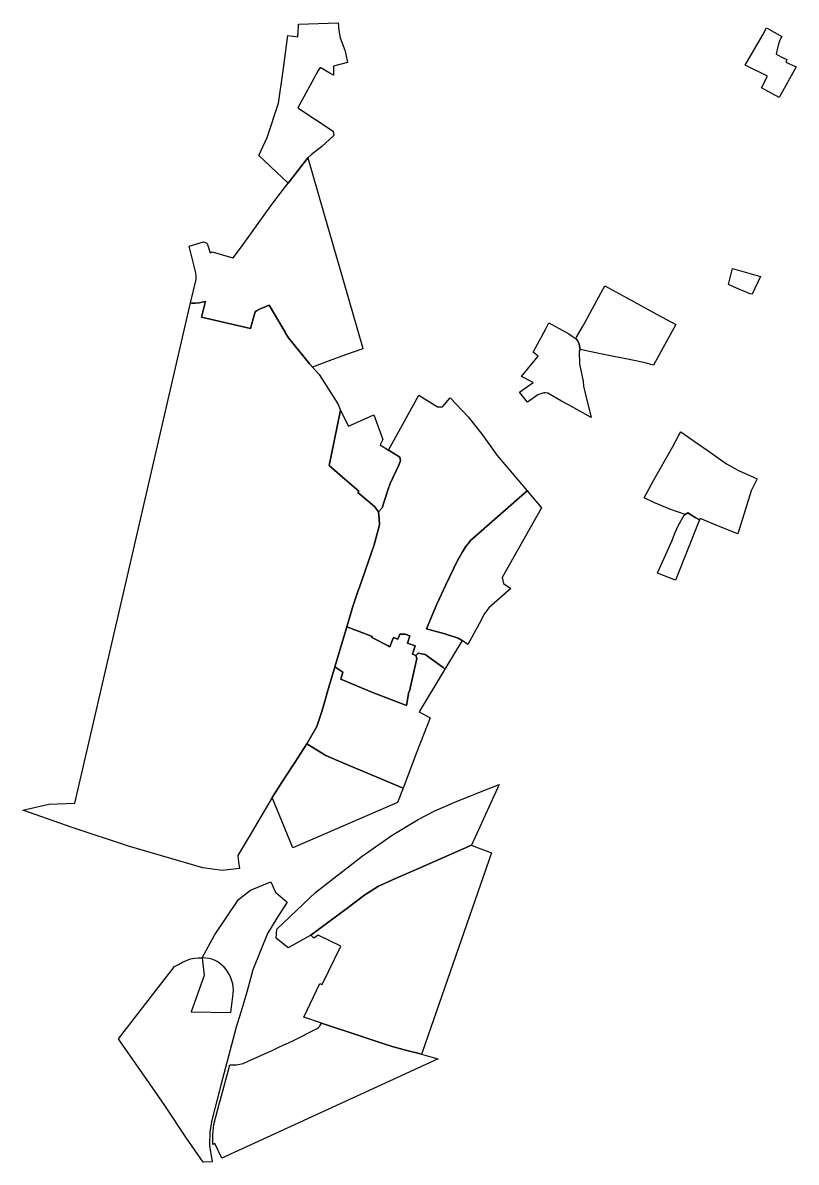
# Model space of a CAD drawing. Header units: inches. Extents: x 280195 to 293923, y 9098893 to 9120289.
# Drawn here: x 285892 to 287702, y 9107324 to 9109989 of the extents above; entities that cross this region are included whole.
import ezdxf

# ---------------------------------------------------------------- set-up
doc = ezdxf.new("R2010")
doc.units = ezdxf.units.IN
doc.header["$MEASUREMENT"] = 0
doc.layers.add('CIS', color=7, linetype='Continuous')

msp = doc.modelspace()

# ---------------------------------------------------------------- linework, layer by layer
at = {"layer": 'CIS'}
for points in [[(286631.7914, 9109970.8909), (286635.2803, 9109953.4376), (286646.0317, 9109924.3677), (286647.3353, 9109918.0091), (286651.8551, 9109895.9612), (286619.3951, 9109887.3795), (286619.3951, 9109866.3449), (286610.6903, 9109871.0546), (286588.3594, 9109883.7546), (286583.3852, 9109876.7696), (286568.3971, 9109849.3863), (286535.784, 9109789.8027), (286618.4935, 9109734.8343), (286620.4435, 9109724.8682), (286592.3489, 9109699.0656), (286566.8695, 9109679.698), (286559.6347, 9109672.7569), (286513.5561, 9109613.8528), (286444.9968, 9109678.227), (286463.8088, 9109720.5339), (286490.7226, 9109800.6772), (286500.6122, 9109871.0103), (286512.9397, 9109958.6821), (286536.0115, 9109955.4012), (286537.3609, 9109980.2748), (286537.4667, 9109985.1431), (286630.6348, 9109988.6239), (286631.7914, 9109970.8909)], [(287582.6826, 9109889.389), (287624.0383, 9109960.611), (287632.6856, 9109976.8103), (287668.9209, 9109956.6559), (287664.0782, 9109947.98), (287660.9021, 9109939.0362), (287657.5652, 9109926.3856), (287655.0756, 9109914.8521), (287673.2733, 9109906.1744), (287680.1286, 9109902.9053), (287677.7475, 9109896.5553), (287702.3538, 9109885.919), (287662.4496, 9109813.704), (287621.2711, 9109836.3889), (287634.99, 9109863.4556), (287582.6826, 9109889.389)], [(286608.0668, 9109504.8783), (286643.6567, 9109381.4008), (286687.2577, 9109230.1292), (286687.1143, 9109230.0778), (286688.2821, 9109226.1095), (286647.72, 9109211.9859), (286609.3635, 9109197.8172), (286570.0591, 9109182.8008), (286564.0596, 9109190.1604), (286514.091, 9109251.4574), (286507.4525, 9109262.5996), (286506.0822, 9109264.8995), (286468.5216, 9109327.9424), (286450.3106, 9109320.5672), (286446.3948, 9109318.9814), (286445.9392, 9109318.7969), (286439.0247, 9109314.7666), (286436.462, 9109312.7916), (286436.3895, 9109312.7128), (286435.7932, 9109312.0633), (286433.3777, 9109304.6053), (286425.4402, 9109273.8474), (286310.677, 9109300.3058), (286320.0072, 9109337.1816), (286319.2415, 9109336.9858), (286305.374, 9109333.4387), (286295.7432, 9109332.4862), (286288.0174, 9109332.9095), (286284.8424, 9109333.3328), (286297.754, 9109388.0488), (286298.0715, 9109393.8696), (286298.0715, 9109397.8913), (286297.5425, 9109402.1246), (286296.5899, 9109406.8872), (286281.6674, 9109466.3656), (286315.3224, 9109476.2081), (286318.4974, 9109475.8906), (286323.0483, 9109473.3506), (286324.8474, 9109470.1756), (286330.6683, 9109450.7022), (286335.5366, 9109452.6072), (286383.8035, 9109438.9516), (286384.7558, 9109438.526), (286385.7237, 9109439.5527), (286405.4882, 9109467.2546), (286423.5064, 9109491.8609), (286469.0564, 9109555.2971), (286488.9115, 9109582.3486), (286513.5561, 9109613.8528), (286559.6347, 9109672.7569), (286608.0086, 9109505.0802), (286608.0668, 9109504.8783)], [(287544.2417, 9109376.7604), (287547.2714, 9109389.1892), (287553.281, 9109413.8423), (287619.0929, 9109395.0315), (287599.3937, 9109353.528), (287594.7388, 9109354.7591), (287592.3677, 9109355.3863), (287555.723, 9109370.8587), (287544.2417, 9109376.7604)], [(287187.6245, 9109251.9839), (287188.331, 9109253.5833), (287202.0113, 9109277.6001), (287208.0955, 9109288.6852), (287235.9454, 9109339.4255), (287254.3977, 9109373.6917), (287305.859, 9109345.4335), (287377.0386, 9109306.4908), (287420.6356, 9109282.6868), (287368.0463, 9109187.5614), (287361.8138, 9109189.6405), (287351.8658, 9109192.3238), (287327.22, 9109197.7181), (287244.1575, 9109214.5193), (287196.4175, 9109224.171), (287196.1816, 9109228.3777), (287195.3879, 9109233.471), (287192.8743, 9109240.8793), (287190.2947, 9109245.708), (287187.2035, 9109249.3259), (287187.3238, 9109250.7597), (287187.6245, 9109251.9839)], [(286320.0072, 9109337.1816), (286310.677, 9109300.3058), (286425.4402, 9109273.8474), (286433.3777, 9109304.6053), (286435.7932, 9109312.0633), (286436.3895, 9109312.7128), (286436.462, 9109312.7916), (286439.0247, 9109314.7666), (286445.9392, 9109318.7969), (286446.3948, 9109318.9814), (286450.3106, 9109320.5672), (286468.5216, 9109327.9424), (286506.0822, 9109264.8995), (286507.4525, 9109262.5996), (286514.091, 9109251.4574), (286564.0596, 9109190.1604), (286570.0591, 9109182.8008), (286585.6617, 9109166.1613), (286629.3182, 9109097.3696), (286636.1759, 9109082.4436), (286621.1415, 9109010.2228), (286609.2359, 9108953.0321), (286640.6552, 9108926.243), (286678.3584, 9108893.17), (286676.374, 9108890.1934), (286715.4002, 9108857.4511), (286724.9913, 9108844.5527), (286726.0013, 9108828.3063), (286726.8461, 9108814.7173), (286714.9398, 9108767.886), (286679.221, 9108666.2858), (286677.4154, 9108660.869), (286664.1397, 9108621.0419), (286662.5808, 9108615.7012), (286650.9768, 9108575.9474), (286623.1955, 9108484.9967), (286607.861, 9108432.4517), (286597.2703, 9108396.1616), (286591.7987, 9108377.4125), (286580.6862, 9108343.0166), (286557.1206, 9108301.898), (286529.0122, 9108258.688), (286506.5318, 9108224.1297), (286475.5618, 9108176.5206), (286426.3492, 9108093.1767), (286405.8782, 9108058.4115), (286395.6574, 9108041.0537), (286396.7158, 9108025.4432), (286399.7426, 9108010.4947), (286358.7257, 9108006.1195), (286313.3335, 9108012.1354), (286139.9685, 9108062.9964), (286007.6204, 9108106.7479), (285892.2258, 9108147.218), (285953.4779, 9108161.4372), (286014.183, 9108163.6248), (286044.4948, 9108294.6234), (286139.4614, 9108705.0403), (286284.8424, 9109333.3328), (286288.0174, 9109332.9095), (286295.7432, 9109332.4862), (286305.374, 9109333.4387), (286319.2415, 9109336.9858), (286320.0072, 9109337.1816)], [(287073.2293, 9109101.4961), (287054.973, 9109124.9118), (287086.8553, 9109147.0045), (287059.4908, 9109161.6729), (287098.4626, 9109208.7566), (287087.0321, 9109218.151), (287116.2317, 9109273.1623), (287123.3193, 9109286.5153), (287170.521, 9109261.4327), (287178.1411, 9109255.9293), (287187.2035, 9109249.3259), (287190.2947, 9109245.708), (287192.8743, 9109240.8793), (287195.3879, 9109233.471), (287196.1816, 9109228.3777), (287196.4175, 9109224.171), (287194.0161, 9109220.3691), (287194.9686, 9109190.2067), (287203.4353, 9109150.0627), (287204.8905, 9109138.6856), (287208.0655, 9109122.5461), (287222.3911, 9109065.1143), (287169.4255, 9109094.6923), (287152.907, 9109103.9168), (287121.2514, 9109122.4672), (287115.8845, 9109123.2339), (287111.6511, 9109123.2339), (287097.666, 9109118.7271), (287073.2293, 9109101.4961)], [(286862.681, 9109090.7549), (286874.3227, 9109090.2257), (286892.3144, 9109111.657), (286934.6478, 9109066.6778), (286967.4562, 9109025.9318), (287002.593, 9108976.5428), (287072.8791, 9108893.5585), (286940.2722, 9108777.3696), (286936.214, 9108772.2968), (286936.1365, 9108772.2), (286928.6305, 9108762.8174), (286921.6994, 9108751.235), (286908.5222, 9108729.2153), (286882.168, 9108673.7251), (286860.8971, 9108628.9379), (286854.8116, 9108614.3859), (286837.349, 9108570.9941), (286879.9471, 9108559.3525), (286911.168, 9108549.0337), (286920.8564, 9108544.0276), (286880.3426, 9108476.9368), (286875.7626, 9108480.3315), (286833.7078, 9108511.5036), (286817.8327, 9108514.2817), (286811.7959, 9108508.6506), (286804.1758, 9108511.6667), (286810.5258, 9108531.3518), (286792.7458, 9108537.7018), (286797.9845, 9108555.1643), (286786.872, 9108558.6569), (286774.3307, 9108558.6568), (286770.0445, 9108547.068), (286760.0432, 9108551.0368), (286757.6619, 9108545.3217), (286751.1532, 9108529.1293), (286747.2192, 9108531.6296), (286710.5082, 9108549.8197), (286708.5238, 9108553.7885), (286650.9768, 9108575.9474), (286662.5808, 9108615.7012), (286664.1397, 9108621.0419), (286677.4154, 9108660.869), (286679.221, 9108666.2858), (286714.9398, 9108767.886), (286726.8461, 9108814.7173), (286726.0013, 9108828.3063), (286724.9913, 9108844.5527), (286733.5903, 9108854.4747), (286746.4888, 9108895.8158), (286752.1068, 9108910.8177), (286771.5801, 9108952.7278), (286776.0251, 9108963.7345), (286774.7551, 9108972.6245), (286766.2885, 9108978.3395), (286748.1951, 9108988.921), (286819.0247, 9109117.7424), (286862.681, 9109090.7549)], [(286642.8118, 9109068.0007), (286654.4535, 9109044.9819), (286713.9849, 9109071.9694), (286734.887, 9109013.761), (286728.3464, 9109001.5914), (286748.1951, 9108988.921), (286766.2885, 9108978.3395), (286774.7551, 9108972.6245), (286776.0251, 9108963.7345), (286771.5801, 9108952.7278), (286752.1068, 9108910.8177), (286746.4888, 9108895.8158), (286733.5903, 9108854.4747), (286724.9913, 9108844.5527), (286715.4002, 9108857.4511), (286676.374, 9108890.1934), (286678.3584, 9108893.17), (286640.6552, 9108926.243), (286609.2359, 9108953.0321), (286621.1415, 9109010.2228), (286636.1759, 9109082.4436), (286642.8118, 9109068.0007)], [(287596.845, 9108893.7715), (287565.9901, 9108793.1811), (287524.6363, 9108809.8307), (287477.3546, 9108828.8669), (287477.0086, 9108828.011), (287476.2808, 9108826.2101), (287465.6445, 9108831.2107), (287449.026, 9108842.2122), (287442.7479, 9108838.4464), (287406.3722, 9108851.4029), (287369.4804, 9108866.3386), (287346.5717, 9108877.8813), (287368.6168, 9108917.76), (287413.0894, 9108996.4189), (287427.9918, 9109023.9474), (287432.1924, 9109031.7073), (287463.1227, 9109010.226), (287496.34, 9108987.4277), (287538.9728, 9108956.9702), (287539.0862, 9108956.9097), (287567.6137, 9108941.6891), (287610.6351, 9108922.2917), (287596.845, 9108893.7715)], [(286959.995, 9108582.9347), (286934.1187, 9108534.6745), (286920.8564, 9108544.0276), (286911.168, 9108549.0337), (286879.9471, 9108559.3525), (286837.349, 9108570.9941), (286854.8116, 9108614.3859), (286860.8971, 9108628.9379), (286882.168, 9108673.7251), (286908.5222, 9108729.2153), (286921.6994, 9108751.235), (286928.6305, 9108762.8174), (286936.1365, 9108772.2), (286936.214, 9108772.2968), (286940.2722, 9108777.3696), (287072.8791, 9108893.5585), (287106.5745, 9108853.7759), (287013.9701, 9108691.0569), (287017.4097, 9108677.0339), (287034.0785, 9108665.3922), (286983.0138, 9108619.8838), (286978.2539, 9108613.7999), (286971.7425, 9108605.4772), (286959.995, 9108582.9347)], [(287476.2808, 9108826.2101), (287419.5853, 9108684.7055), (287377.6352, 9108701.6732), (287378.6246, 9108703.8762), (287411.2705, 9108776.5703), (287419.0465, 9108796.6484), (287426.853, 9108813.7106), (287439.7682, 9108836.767), (287442.7479, 9108838.4464), (287444.1338, 9108839.2276), (287449.026, 9108842.2122), (287465.6445, 9108831.2107), (287476.2808, 9108826.2101)], [(286747.2192, 9108531.6296), (286751.1532, 9108529.1293), (286757.6619, 9108545.3217), (286760.0432, 9108551.0368), (286770.0445, 9108547.068), (286774.3307, 9108558.6568), (286786.872, 9108558.6569), (286797.9845, 9108555.1643), (286792.7458, 9108537.7018), (286810.5258, 9108531.3518), (286804.1758, 9108511.6667), (286811.7959, 9108508.6506), (286814.3358, 9108502.1417), (286797.3495, 9108425.3065), (286795.9208, 9108423.8778), (286789.9406, 9108391.9313), (286709.1852, 9108423.04), (286636.4247, 9108453.5773), (286641.3856, 9108469.4524), (286622.5963, 9108482.4875), (286623.1955, 9108484.9967), (286650.9768, 9108575.9474), (286708.5238, 9108553.7885), (286710.5082, 9108549.8197), (286747.2192, 9108531.6296)], [(286880.3426, 9108476.9368), (286819.5525, 9108377.095), (286846.0282, 9108362.8772), (286814.7583, 9108283.6771), (286782.2528, 9108198.8226), (286641.2583, 9108257.4479), (286601.5707, 9108274.9105), (286557.1206, 9108301.898), (286580.6862, 9108343.0166), (286591.7987, 9108377.4125), (286597.2703, 9108396.1616), (286607.861, 9108432.4517), (286623.1955, 9108484.9967), (286622.5963, 9108482.4875), (286641.3856, 9108469.4524), (286636.4247, 9108453.5773), (286709.1852, 9108423.04), (286789.9406, 9108391.9313), (286795.9208, 9108423.8778), (286797.3495, 9108425.3065), (286814.3358, 9108502.1417), (286811.7959, 9108508.6506), (286817.8327, 9108514.2817), (286833.7078, 9108511.5036), (286875.7626, 9108480.3315), (286880.3426, 9108476.9368)], [(286623.5295, 9108101.7754), (286524.2452, 9108058.7808), (286475.5618, 9108176.5206), (286506.5318, 9108224.1297), (286529.0122, 9108258.688), (286557.1206, 9108301.898), (286601.5707, 9108274.9105), (286641.2583, 9108257.4479), (286782.2528, 9108198.8226), (286769.2499, 9108164.879), (286623.5295, 9108101.7754)], [(286566.2289, 9107854.6812), (286513.1952, 9107825.2343), (286485.4589, 9107847.5486), (286486.9334, 9107868.4804), (286577.8114, 9107954.9799), (286686.1759, 9108039.4963), (286756.6213, 9108088.4443), (286817.4756, 9108124.8246), (286856.2909, 9108145.5494), (286903.539, 9108165.4295), (286959.3728, 9108188.5178), (287006.9275, 9108206.9647), (286942.6408, 9108064.8572), (286811.2316, 9108007.2719), (286771.9072, 9107990.0394), (286724.9396, 9107969.4575), (286696.7122, 9107951.4427), (286693.0175, 9107949.0847), (286650.2608, 9107917.123), (286566.2289, 9107854.6812)], [(286989.2445, 9108046.8642), (286827.4306, 9107582.8419), (286825.3916, 9107576.1634), (286819.5663, 9107577.6896), (286793.9699, 9107584.0337), (286791.112, 9107584.848), (286756.9386, 9107594.5851), (286734.6221, 9107601.5407), (286723.0496, 9107605.1478), (286704.5027, 9107611.2087), (286687.7401, 9107616.747), (286591.2398, 9107648.6301), (286550.1603, 9107662.9828), (286587.7842, 9107741.4319), (286590.8573, 9107740.2027), (286593.0758, 9107739.3152), (286636.8316, 9107828.9188), (286583.1623, 9107854.4695), (286573.6373, 9107847.6961), (286566.2289, 9107854.6812), (286650.2608, 9107917.123), (286693.0175, 9107949.0847), (286696.7122, 9107951.4427), (286724.9396, 9107969.4575), (286771.9072, 9107990.0394), (286811.2316, 9108007.2719), (286942.6408, 9108064.8572), (286951.6357, 9108061.3845), (286989.2445, 9108046.8642)], [(286311.8308, 9107801.8341), (286317.0697, 9107760.0226), (286286.428, 9107675.5326), (286379.5164, 9107673.6879), (286383.882, 9107711.3911), (286384.8709, 9107718.7288), (286385.1592, 9107726.1273), (286384.7443, 9107733.5198), (286383.63, 9107740.8395), (286381.8263, 9107748.0205), (286379.3495, 9107754.9981), (286376.2219, 9107761.7091), (286372.4718, 9107768.0933), (286368.133, 9107774.0928), (286363.2445, 9107779.6537), (286358.3398, 9107784.5818), (286352.9377, 9107788.9589), (286347.0998, 9107792.7353), (286340.8926, 9107795.8679), (286334.3868, 9107798.321), (286327.6567, 9107800.0667), (286320.7788, 9107801.085), (286311.8308, 9107801.8341), (286341.1456, 9107855.0227), (286396.8866, 9107938.4604), (286424.7902, 9107960.026), (286472.4004, 9107979.3483), (286483.3733, 9107955.3213), (286510.6528, 9107932.1235), (286486.6919, 9107894.6736), (286465.3135, 9107858.6902), (286448.9035, 9107818.3194), (286430.8118, 9107773.8117), (286416.6302, 9107721.3182), (286402.5096, 9107674.4913), (286391.8651, 9107639.1914), (286356.0934, 9107503.936), (286334.5033, 9107421.8093), (286329.635, 9107394.9276), (286329.4234, 9107362.5425), (286335.5437, 9107324.6157), (286314.5011, 9107323.6366), (286275.766, 9107380.1517), (286224.7543, 9107455.9286), (286189.3049, 9107507.0255), (286150.1022, 9107563.5327), (286121.034, 9107605.4315), (286116.3807, 9107612.1389), (286167.3444, 9107677.8924), (286247.346, 9107781.1108), (286256.416, 9107786.4125), (286265.7408, 9107791.2522), (286275.2968, 9107795.6175), (286285.06, 9107799.4975), (286293.9063, 9107801.0375), (286302.8515, 9107801.8181), (286311.8308, 9107801.8341)], [(286864.3156, 9107565.5994), (286358.2341, 9107332.8938), (286341.9656, 9107367.4032), (286337.1429, 9107365.2798), (286336.8316, 9107388.3659), (286339.5833, 9107411.861), (286352.7426, 9107462.2234), (286353.9876, 9107466.9884), (286376.5238, 9107551.1255), (286392.3196, 9107551.5415), (286408.2237, 9107554.4448), (286419.5222, 9107559.6956), (286464.7892, 9107580.1279), (286472.4977, 9107583.52), (286475.5572, 9107585.0096), (286491.7962, 9107592.9158), (286524.1861, 9107607.6865), (286525.5375, 9107608.3615), (286579.6644, 9107635.3956), (286583.5326, 9107637.7939), (286586.1453, 9107640.1757), (286586.9183, 9107640.8804), (286591.2398, 9107648.6301), (286687.7401, 9107616.747), (286704.5027, 9107611.2087), (286723.0496, 9107605.1478), (286734.6221, 9107601.5407), (286756.9386, 9107594.5851), (286791.112, 9107584.848), (286793.9699, 9107584.0337), (286819.5663, 9107577.6896), (286825.3916, 9107576.1634), (286863.7548, 9107565.7839), (286864.3156, 9107565.5994)]]:
    msp.add_lwpolyline(points, close=True, dxfattribs=at)

doc.saveas('drawing.dxf')
